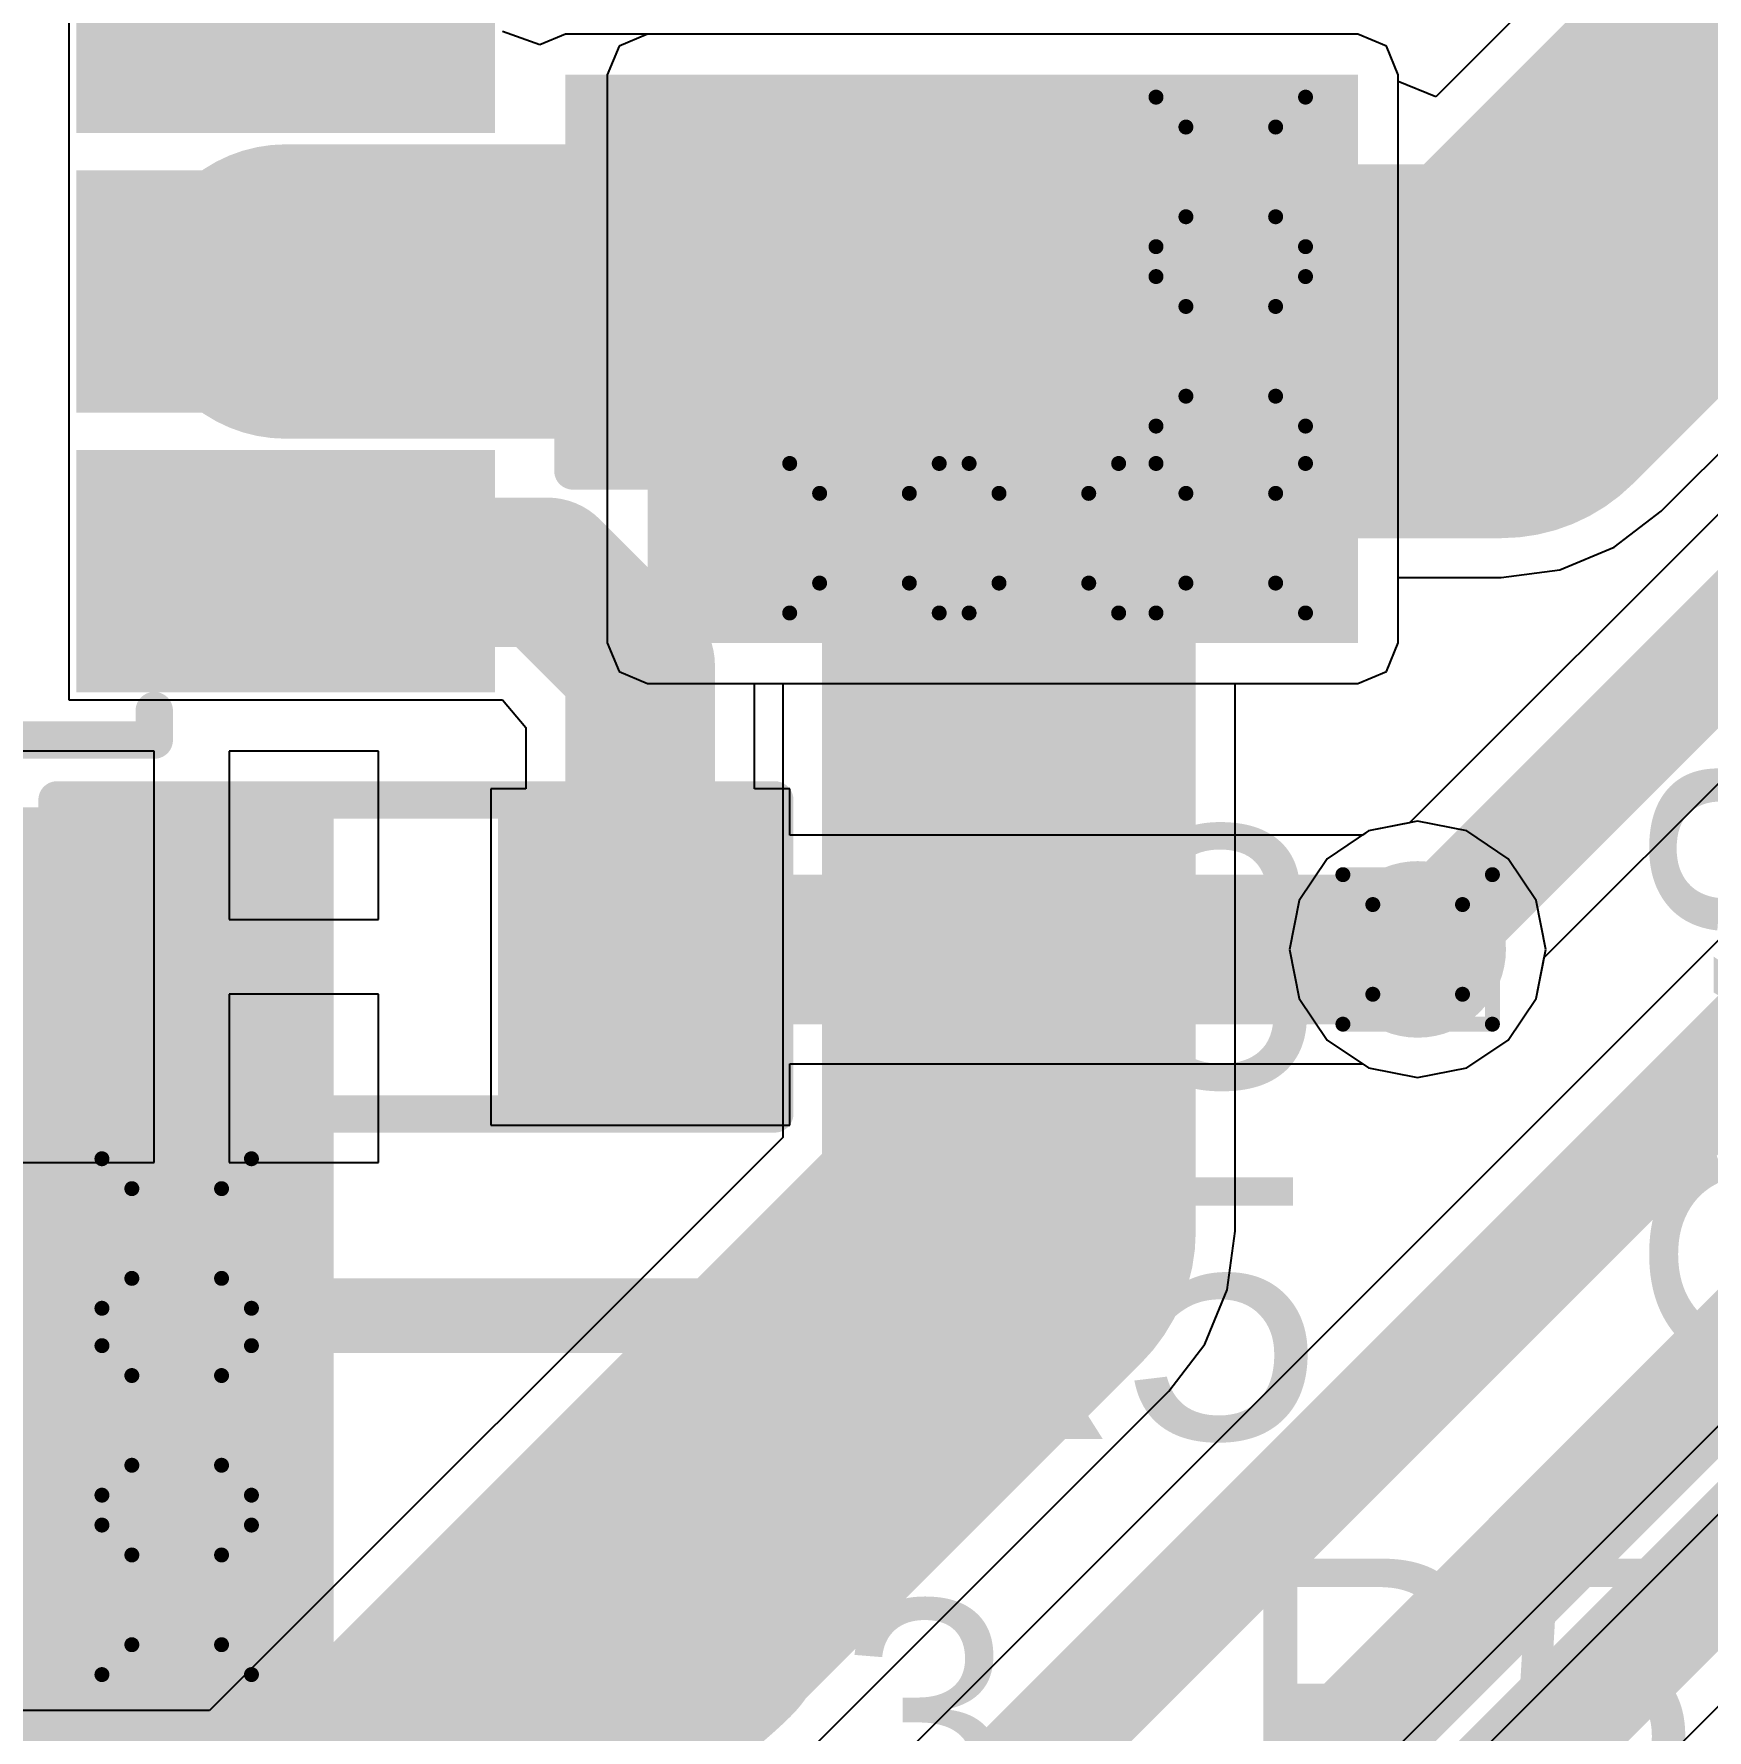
# Model space of a CAD drawing. Header units: inches. Extents: x -0.3 to 9.9, y -0.4 to 5.
# Drawn here: x 1.0019 to 1.2257, y 0.4056 to 0.6325 of the extents above; entities that cross this region are included whole.
import ezdxf

# ---------------------------------------------------------------- set-up
doc = ezdxf.new("R2010")
doc.units = ezdxf.units.IN
doc.header["$MEASUREMENT"] = 0
for name, color, linetype in [('Bottom Layer', 5, 'Continuous'), ('Bottom Solder', 6, 'Continuous'), ('Drill Drawing', 1, 'Continuous'), ('Top Layer', 1, 'Continuous'), ('Top Overlay', 2, 'Continuous'), ('Top Paste', 8, 'Continuous'), ('Top Solder', 216, 'Continuous'), ('Via Holes', 16, 'Continuous')]:
    doc.layers.add(name, color=color, linetype=linetype)
doc.styles.add('Arial', font='', dxfattribs={"height": 0.2})
doc.styles.get('Arial').set_extended_font_data('Arial')

# ---------------------------------------------------------------- blocks, each defined once
blk = doc.blocks.new('C___0805_44')
at = {"layer": 'Top Layer'}
for points in [[(-0.06, 0.03), (-0.02, 0.03), (-0.02, -0.03), (-0.06, -0.03)], [(0.02, 0.03), (0.06, 0.03), (0.06, -0.03), (0.02, -0.03)]]:
    blk.add_hatch(color=1, dxfattribs=at).paths.add_polyline_path(points)
at = {"layer": 'Top Paste'}
for points in [[(-0.06, 0.03), (-0.02, 0.03), (-0.02, -0.03), (-0.06, -0.03)], [(0.02, 0.03), (0.06, 0.03), (0.06, -0.03), (0.02, -0.03)]]:
    blk.add_hatch(color=8, dxfattribs=at).paths.add_polyline_path(points)
at = {"layer": 'Top Solder'}
for points in [[(-0.06276, 0.03276), (-0.01724, 0.03276), (-0.01724, -0.03276), (-0.06276, -0.03276)], [(0.01724, 0.03276), (0.06276, 0.03276), (0.06276, -0.03276), (0.01724, -0.03276)]]:
    blk.add_hatch(color=216, dxfattribs=at).paths.add_polyline_path(points)
at = {"layer": 'Top Overlay'}
for points in [[(-0.064, -0.034, 0.005, 0.005, 0), (-0.064, 0.034, 0.005, 0.005, 0)], [(-0.024, 0.034, 0.005, 0.005, 0), (-0.064, 0.034, 0.005, 0.005, 0)], [(0.064, 0.034, 0.005, 0.005, 0), (0.024, 0.034, 0.005, 0.005, 0)], [(0.064, -0.034, 0.005, 0.005, 0), (0.064, 0.034, 0.005, 0.005, 0)], [(-0.024, -0.034, 0.005, 0.005, 0), (-0.064, -0.034, 0.005, 0.005, 0)], [(0.064, -0.034, 0.005, 0.005, 0), (0.024, -0.034, 0.005, 0.005, 0)]]:
    blk.add_lwpolyline(points, format="xyseb", dxfattribs=at)
for points in [[(-0.06525, 0.034, 0.0025, 0.0025, 1), (-0.06275, 0.034, 0.0025, 0.0025, 1)], [(-0.06525, 0.034, 0.0025, 0.0025, 1), (-0.06275, 0.034, 0.0025, 0.0025, 1)], [(-0.02525, 0.034, 0.0025, 0.0025, 1), (-0.02275, 0.034, 0.0025, 0.0025, 1)], [(0.02275, 0.034, 0.0025, 0.0025, 1), (0.02525, 0.034, 0.0025, 0.0025, 1)], [(0.06275, 0.034, 0.0025, 0.0025, 1), (0.06525, 0.034, 0.0025, 0.0025, 1)], [(0.06275, 0.034, 0.0025, 0.0025, 1), (0.06525, 0.034, 0.0025, 0.0025, 1)], [(-0.06525, -0.034, 0.0025, 0.0025, 1), (-0.06275, -0.034, 0.0025, 0.0025, 1)], [(-0.06525, -0.034, 0.0025, 0.0025, 1), (-0.06275, -0.034, 0.0025, 0.0025, 1)], [(-0.02525, -0.034, 0.0025, 0.0025, 1), (-0.02275, -0.034, 0.0025, 0.0025, 1)], [(0.02275, -0.034, 0.0025, 0.0025, 1), (0.02525, -0.034, 0.0025, 0.0025, 1)], [(0.06275, -0.034, 0.0025, 0.0025, 1), (0.06525, -0.034, 0.0025, 0.0025, 1)], [(0.06275, -0.034, 0.0025, 0.0025, 1), (0.06525, -0.034, 0.0025, 0.0025, 1)]]:
    blk.add_lwpolyline(points, format="xyseb", close=True, dxfattribs=at)
blk = doc.blocks.new('SOT_23_6_57')
at = {"layer": 'Top Layer'}
for points in [[(-0.07559, 0.04961), (-0.02756, 0.04961), (-0.02756, 0.0252), (-0.07559, 0.0252)], [(0.02756, 0.04961), (0.07559, 0.04961), (0.07559, 0.0252), (0.02756, 0.0252)], [(-0.07559, 0.0122), (-0.02756, 0.0122), (-0.02756, -0.0122), (-0.07559, -0.0122)], [(0.02756, 0.0122), (0.07559, 0.0122), (0.07559, -0.0122), (0.02756, -0.0122)], [(-0.07559, -0.0252), (-0.02756, -0.0252), (-0.02756, -0.04961), (-0.07559, -0.04961)], [(0.02756, -0.0252), (0.07559, -0.0252), (0.07559, -0.04961), (0.02756, -0.04961)]]:
    blk.add_hatch(color=1, dxfattribs=at).paths.add_polyline_path(points)
at = {"layer": 'Top Paste'}
for points in [[(-0.07559, 0.04961), (-0.02756, 0.04961), (-0.02756, 0.0252), (-0.07559, 0.0252)], [(0.02756, 0.04961), (0.07559, 0.04961), (0.07559, 0.0252), (0.02756, 0.0252)], [(-0.07559, 0.0122), (-0.02756, 0.0122), (-0.02756, -0.0122), (-0.07559, -0.0122)], [(0.02756, 0.0122), (0.07559, 0.0122), (0.07559, -0.0122), (0.02756, -0.0122)], [(-0.07559, -0.0252), (-0.02756, -0.0252), (-0.02756, -0.04961), (-0.07559, -0.04961)], [(0.02756, -0.0252), (0.07559, -0.0252), (0.07559, -0.04961), (0.02756, -0.04961)]]:
    blk.add_hatch(color=8, dxfattribs=at).paths.add_polyline_path(points)
at = {"layer": 'Top Solder'}
for points in [[(-0.07959, 0.05361), (-0.02356, 0.05361), (-0.02356, 0.0212), (-0.07959, 0.0212)], [(0.02356, 0.05361), (0.07959, 0.05361), (0.07959, 0.0212), (0.02356, 0.0212)], [(-0.07959, 0.0162), (-0.02356, 0.0162), (-0.02356, -0.0162), (-0.07959, -0.0162)], [(0.02356, 0.0162), (0.07959, 0.0162), (0.07959, -0.0162), (0.02356, -0.0162)], [(-0.07959, -0.0212), (-0.02356, -0.0212), (-0.02356, -0.05361), (-0.07959, -0.05361)], [(0.02356, -0.0212), (0.07959, -0.0212), (0.07959, -0.05361), (0.02356, -0.05361)]]:
    blk.add_hatch(color=216, dxfattribs=at).paths.add_polyline_path(points)
at = {"layer": 'Top Overlay'}
for points in [[(-0.035, 0.06, 0.005, 0.005, 0), (0.034, 0.06, 0.005, 0.005, 0)], [(-0.035, 0.05606, 0.005, 0.005, 0), (-0.035, 0.06, 0.005, 0.005, 0)], [(0.034, 0.05606, 0.005, 0.005, 0), (0.034, 0.06, 0.005, 0.005, 0)], [(-0.086, 0.043, 0.005, 0.005, 0), (-0.081, 0.038, 0.005, 0.005, 0)], [(-0.086, 0.033, 0.005, 0.005, 0), (-0.086, 0.043, 0.005, 0.005, 0)], [(-0.086, 0.033, 0.005, 0.005, 0), (-0.081, 0.038, 0.005, 0.005, 0)], [(-0.035, -0.06, 0.005, 0.005, 0), (-0.035, -0.05606, 0.005, 0.005, 0)], [(0.034, -0.06, 0.005, 0.005, 0), (0.034, -0.05606, 0.005, 0.005, 0)], [(-0.035, -0.06, 0.005, 0.005, 0), (0.034, -0.06, 0.005, 0.005, 0)]]:
    blk.add_lwpolyline(points, format="xyseb", dxfattribs=at)
for points in [[(-0.03625, 0.06, 0.0025, 0.0025, 1), (-0.03375, 0.06, 0.0025, 0.0025, 1)], [(-0.03625, 0.06, 0.0025, 0.0025, 1), (-0.03375, 0.06, 0.0025, 0.0025, 1)], [(0.03275, 0.06, 0.0025, 0.0025, 1), (0.03525, 0.06, 0.0025, 0.0025, 1)], [(0.03275, 0.06, 0.0025, 0.0025, 1), (0.03525, 0.06, 0.0025, 0.0025, 1)], [(-0.03625, 0.05606, 0.0025, 0.0025, 1), (-0.03375, 0.05606, 0.0025, 0.0025, 1)], [(0.03275, 0.05606, 0.0025, 0.0025, 1), (0.03525, 0.05606, 0.0025, 0.0025, 1)], [(-0.08725, 0.043, 0.0025, 0.0025, 1), (-0.08475, 0.043, 0.0025, 0.0025, 1)], [(-0.08725, 0.043, 0.0025, 0.0025, 1), (-0.08475, 0.043, 0.0025, 0.0025, 1)], [(-0.08225, 0.038, 0.0025, 0.0025, 1), (-0.07975, 0.038, 0.0025, 0.0025, 1)], [(-0.08225, 0.038, 0.0025, 0.0025, 1), (-0.07975, 0.038, 0.0025, 0.0025, 1)], [(-0.08725, 0.033, 0.0025, 0.0025, 1), (-0.08475, 0.033, 0.0025, 0.0025, 1)], [(-0.08725, 0.033, 0.0025, 0.0025, 1), (-0.08475, 0.033, 0.0025, 0.0025, 1)], [(-0.03625, -0.05606, 0.0025, 0.0025, 1), (-0.03375, -0.05606, 0.0025, 0.0025, 1)], [(0.03275, -0.05606, 0.0025, 0.0025, 1), (0.03525, -0.05606, 0.0025, 0.0025, 1)], [(-0.03625, -0.06, 0.0025, 0.0025, 1), (-0.03375, -0.06, 0.0025, 0.0025, 1)], [(-0.03625, -0.06, 0.0025, 0.0025, 1), (-0.03375, -0.06, 0.0025, 0.0025, 1)], [(0.03275, -0.06, 0.0025, 0.0025, 1), (0.03525, -0.06, 0.0025, 0.0025, 1)], [(0.03275, -0.06, 0.0025, 0.0025, 1), (0.03525, -0.06, 0.0025, 0.0025, 1)]]:
    blk.add_lwpolyline(points, format="xyseb", close=True, dxfattribs=at)
blk = doc.blocks.new('R___0603_101')
at = {"layer": 'Top Layer'}
for points in [[(-0.015, 0.0175), (-0.015, -0.0175), (-0.045, -0.0175), (-0.045, 0.0175)], [(0.045, 0.0175), (0.045, -0.0175), (0.015, -0.0175), (0.015, 0.0175)]]:
    blk.add_hatch(color=1, dxfattribs=at).paths.add_polyline_path(points)
at = {"layer": 'Top Paste'}
for points in [[(-0.015, 0.0175), (-0.015, -0.0175), (-0.045, -0.0175), (-0.045, 0.0175)], [(0.045, 0.0175), (0.045, -0.0175), (0.015, -0.0175), (0.015, 0.0175)]]:
    blk.add_hatch(color=8, dxfattribs=at).paths.add_polyline_path(points)
at = {"layer": 'Top Solder'}
for points in [[(-0.011, 0.0215), (-0.011, -0.0215), (-0.049, -0.0215), (-0.049, 0.0215)], [(0.049, 0.0215), (0.049, -0.0215), (0.011, -0.0215), (0.011, 0.0215)]]:
    blk.add_hatch(color=216, dxfattribs=at).paths.add_polyline_path(points)
at = {"layer": 'Top Overlay'}
for points in [[(-0.048, 0.021, 0.005, 0.005, 0), (0.048, 0.021, 0.005, 0.005, 0)], [(-0.048, -0.021, 0.005, 0.005, 0), (-0.048, 0.021, 0.005, 0.005, 0)], [(0.048, -0.021, 0.005, 0.005, 0), (0.048, 0.021, 0.005, 0.005, 0)], [(-0.048, -0.021, 0.005, 0.005, 0), (0.048, -0.021, 0.005, 0.005, 0)]]:
    blk.add_lwpolyline(points, format="xyseb", dxfattribs=at)
for points in [[(-0.04925, 0.021, 0.0025, 0.0025, 1), (-0.04675, 0.021, 0.0025, 0.0025, 1)], [(-0.04925, 0.021, 0.0025, 0.0025, 1), (-0.04675, 0.021, 0.0025, 0.0025, 1)], [(0.04675, 0.021, 0.0025, 0.0025, 1), (0.04925, 0.021, 0.0025, 0.0025, 1)], [(0.04675, 0.021, 0.0025, 0.0025, 1), (0.04925, 0.021, 0.0025, 0.0025, 1)], [(-0.04925, -0.021, 0.0025, 0.0025, 1), (-0.04675, -0.021, 0.0025, 0.0025, 1)], [(-0.04925, -0.021, 0.0025, 0.0025, 1), (-0.04675, -0.021, 0.0025, 0.0025, 1)], [(0.04675, -0.021, 0.0025, 0.0025, 1), (0.04925, -0.021, 0.0025, 0.0025, 1)], [(0.04675, -0.021, 0.0025, 0.0025, 1), (0.04925, -0.021, 0.0025, 0.0025, 1)]]:
    blk.add_lwpolyline(points, format="xyseb", close=True, dxfattribs=at)

msp = doc.modelspace()

# ---------------------------------------------------------------- hatches: boundary and pattern name
at = {"layer": 'Bottom Layer'}
msp.add_hatch(color=5, dxfattribs=at).paths.add_polyline_path([(1.084, 0.551), (1.179, 0.551), (1.179, 0.627), (1.084, 0.627)])
h = msp.add_hatch(color=5, dxfattribs=at)
edge = h.paths.add_edge_path()
edge.add_arc((1.162, 0.614), 0.01181, 0, 360)
h = msp.add_hatch(color=5, dxfattribs=at)
edge = h.paths.add_edge_path()
edge.add_arc((1.162, 0.59), 0.01181, 0, 360)
h = msp.add_hatch(color=5, dxfattribs=at)
edge = h.paths.add_edge_path()
edge.add_arc((1.113, 0.565), 0.01181, 0, 360)
h = msp.add_hatch(color=5, dxfattribs=at)
edge = h.paths.add_edge_path()
edge.add_arc((1.137, 0.565), 0.01181, 0, 360)
h = msp.add_hatch(color=5, dxfattribs=at)
edge = h.paths.add_edge_path()
edge.add_arc((1.162, 0.565), 0.01181, 0, 360)
h = msp.add_hatch(color=5, dxfattribs=at)
edge = h.paths.add_edge_path()
edge.add_arc((1.187, 0.51), 0.01181, 0, 360)
h = msp.add_hatch(color=5, dxfattribs=at)
edge = h.paths.add_edge_path()
edge.add_arc((1.021, 0.472), 0.01181, 0, 360)
h = msp.add_hatch(color=5, dxfattribs=at)
edge = h.paths.add_edge_path()
edge.add_arc((1.021, 0.447), 0.01181, 0, 360)
h = msp.add_hatch(color=5, dxfattribs=at)
edge = h.paths.add_edge_path()
edge.add_arc((1.021, 0.423), 0.01181, 0, 360)
at = {"layer": 'Bottom Solder'}
h = msp.add_hatch(color=6, dxfattribs=at)
edge = h.paths.add_edge_path()
edge.add_arc((1.162, 0.614), 0.00591, 0, 360)
h = msp.add_hatch(color=6, dxfattribs=at)
edge = h.paths.add_edge_path()
edge.add_arc((1.162, 0.59), 0.00591, 0, 360)
h = msp.add_hatch(color=6, dxfattribs=at)
edge = h.paths.add_edge_path()
edge.add_arc((1.113, 0.565), 0.00591, 0, 360)
h = msp.add_hatch(color=6, dxfattribs=at)
edge = h.paths.add_edge_path()
edge.add_arc((1.137, 0.565), 0.00591, 0, 360)
h = msp.add_hatch(color=6, dxfattribs=at)
edge = h.paths.add_edge_path()
edge.add_arc((1.162, 0.565), 0.00591, 0, 360)
h = msp.add_hatch(color=6, dxfattribs=at)
edge = h.paths.add_edge_path()
edge.add_arc((1.187, 0.51), 0.00591, 0, 360)
h = msp.add_hatch(color=6, dxfattribs=at)
edge = h.paths.add_edge_path()
edge.add_arc((1.021, 0.472), 0.00591, 0, 360)
h = msp.add_hatch(color=6, dxfattribs=at)
edge = h.paths.add_edge_path()
edge.add_arc((1.021, 0.447), 0.00591, 0, 360)
h = msp.add_hatch(color=6, dxfattribs=at)
edge = h.paths.add_edge_path()
edge.add_arc((1.021, 0.423), 0.00591, 0, 360)
at = {"layer": 'Top Layer'}
for points in [[(1.179, 0.627), (1.073, 0.627), (1.073, 0.577), (1.179, 0.577)], [(1.098, 0.551), (1.179, 0.551), (1.179, 0.586), (1.098, 0.586)], [(0.951, 0.409), (1.042, 0.409), (1.042, 0.529), (0.951, 0.529)], [(0.929, 0.479), (0.929, 0.332), (1.04195, 0.332), (1.04195, 0.479)]]:
    msp.add_hatch(color=1, dxfattribs=at).paths.add_polyline_path(points)
h = msp.add_hatch(color=1, dxfattribs=at)
edge = h.paths.add_edge_path()
edge.add_arc((1.162, 0.614), 0.01181, 0, 360)
h = msp.add_hatch(color=1, dxfattribs=at)
edge = h.paths.add_edge_path()
edge.add_arc((1.162, 0.59), 0.01181, 0, 360)
h = msp.add_hatch(color=1, dxfattribs=at)
edge = h.paths.add_edge_path()
edge.add_arc((1.113, 0.565), 0.01181, 0, 360)
h = msp.add_hatch(color=1, dxfattribs=at)
edge = h.paths.add_edge_path()
edge.add_arc((1.137, 0.565), 0.01181, 0, 360)
h = msp.add_hatch(color=1, dxfattribs=at)
edge = h.paths.add_edge_path()
edge.add_arc((1.162, 0.565), 0.01181, 0, 360)
h = msp.add_hatch(color=1, dxfattribs=at)
edge = h.paths.add_edge_path()
edge.add_arc((1.187, 0.51), 0.01181, 0, 360)
h = msp.add_hatch(color=1, dxfattribs=at)
edge = h.paths.add_edge_path()
edge.add_arc((1.021, 0.472), 0.01181, 0, 360)
h = msp.add_hatch(color=1, dxfattribs=at)
edge = h.paths.add_edge_path()
edge.add_arc((1.021, 0.447), 0.01181, 0, 360)
h = msp.add_hatch(color=1, dxfattribs=at)
edge = h.paths.add_edge_path()
edge.add_arc((1.021, 0.423), 0.01181, 0, 360)
at = {"layer": 'Top Solder'}
h = msp.add_hatch(color=216, dxfattribs=at)
edge = h.paths.add_edge_path()
edge.add_arc((1.162, 0.614), 0.00591, 0, 360)
h = msp.add_hatch(color=216, dxfattribs=at)
edge = h.paths.add_edge_path()
edge.add_arc((1.162, 0.59), 0.00591, 0, 360)
h = msp.add_hatch(color=216, dxfattribs=at)
edge = h.paths.add_edge_path()
edge.add_arc((1.113, 0.565), 0.00591, 0, 360)
h = msp.add_hatch(color=216, dxfattribs=at)
edge = h.paths.add_edge_path()
edge.add_arc((1.137, 0.565), 0.00591, 0, 360)
h = msp.add_hatch(color=216, dxfattribs=at)
edge = h.paths.add_edge_path()
edge.add_arc((1.162, 0.565), 0.00591, 0, 360)
h = msp.add_hatch(color=216, dxfattribs=at)
edge = h.paths.add_edge_path()
edge.add_arc((1.187, 0.51), 0.00591, 0, 360)
h = msp.add_hatch(color=216, dxfattribs=at)
edge = h.paths.add_edge_path()
edge.add_arc((1.021, 0.472), 0.00591, 0, 360)
h = msp.add_hatch(color=216, dxfattribs=at)
edge = h.paths.add_edge_path()
edge.add_arc((1.021, 0.447), 0.00591, 0, 360)
h = msp.add_hatch(color=216, dxfattribs=at)
edge = h.paths.add_edge_path()
edge.add_arc((1.021, 0.423), 0.00591, 0, 360)
at = {"layer": 'Via Holes'}
h = msp.add_hatch(color=7, dxfattribs=at)
edge = h.paths.add_edge_path()
edge.add_arc((1.162, 0.614), 0.00591, 0, 360)
h = msp.add_hatch(color=7, dxfattribs=at)
edge = h.paths.add_edge_path()
edge.add_arc((1.162, 0.59), 0.00591, 0, 360)
h = msp.add_hatch(color=7, dxfattribs=at)
edge = h.paths.add_edge_path()
edge.add_arc((1.113, 0.565), 0.00591, 0, 360)
h = msp.add_hatch(color=7, dxfattribs=at)
edge = h.paths.add_edge_path()
edge.add_arc((1.137, 0.565), 0.00591, 0, 360)
h = msp.add_hatch(color=7, dxfattribs=at)
edge = h.paths.add_edge_path()
edge.add_arc((1.162, 0.565), 0.00591, 0, 360)
h = msp.add_hatch(color=7, dxfattribs=at)
edge = h.paths.add_edge_path()
edge.add_arc((1.187, 0.51), 0.00591, 0, 360)
h = msp.add_hatch(color=7, dxfattribs=at)
edge = h.paths.add_edge_path()
edge.add_arc((1.021, 0.472), 0.00591, 0, 360)
h = msp.add_hatch(color=7, dxfattribs=at)
edge = h.paths.add_edge_path()
edge.add_arc((1.021, 0.447), 0.00591, 0, 360)
h = msp.add_hatch(color=7, dxfattribs=at)
edge = h.paths.add_edge_path()
edge.add_arc((1.021, 0.423), 0.00591, 0, 360)

# ---------------------------------------------------------------- linework, layer by layer
at = {"layer": 'Bottom Layer'}
for p, q in [((1.25774, 0.69236), (1.18941, 0.62403)), ((1.32626, 0.66728), (1.1859, 0.52692)), ((1.21957, 0.5686), (1.3094, 0.65843)), ((1.20392, 0.5089), (1.34801, 0.65299)), ((1.08017, 0.63083), (1.07859, 0.627)), ((1.084, 0.63241), (1.08017, 0.63083)), ((1.179, 0.63241), (1.084, 0.63241)), ((1.18283, 0.63083), (1.179, 0.63241)), ((1.18441, 0.627), (1.18283, 0.63083)), ((1.07859, 0.627), (1.07859, 0.551)), ((1.18441, 0.6261), (1.18441, 0.627)), ((1.18941, 0.62403), (1.18441, 0.6261)), ((1.2133, 0.5638), (1.21957, 0.5686)), ((1.28199, 0.56601), (1.09499, 0.37901)), ((1.20601, 0.56077), (1.2133, 0.5638)), ((1.19817, 0.55974), (1.20601, 0.56077)), ((1.18441, 0.551), (1.18441, 0.55974)), ((1.18441, 0.55974), (1.19817, 0.55974)), ((1.07859, 0.551), (1.08017, 0.54717)), ((1.18283, 0.54717), (1.18441, 0.551)), ((1.08017, 0.54717), (1.084, 0.54559)), ((1.179, 0.54559), (1.18283, 0.54717)), ((1.084, 0.54559), (1.10206, 0.54559)), ((1.10206, 0.54559), (1.10206, 0.48485)), ((1.16257, 0.47232), (1.16257, 0.54559)), ((1.16257, 0.54559), (1.179, 0.54559)), ((1.1859, 0.52692), (1.18044, 0.52584)), ((1.18044, 0.52584), (1.17488, 0.52212)), ((1.17488, 0.52212), (1.17116, 0.51656)), ((1.17116, 0.51656), (1.16986, 0.51)), ((1.16986, 0.51), (1.17116, 0.50344)), ((1.20284, 0.50344), (1.20392, 0.5089)), ((1.17116, 0.50344), (1.17488, 0.49788)), ((1.19912, 0.49788), (1.20284, 0.50344)), ((1.17488, 0.49788), (1.18044, 0.49416)), ((1.19356, 0.49416), (1.19912, 0.49788)), ((1.18044, 0.49416), (1.187, 0.49286)), ((1.187, 0.49286), (1.19356, 0.49416)), ((1.10206, 0.48485), (1.02541, 0.40821)), ((1.16625, 0.37351), (1.26949, 0.47675)), ((1.16154, 0.46448), (1.16257, 0.47232)), ((1.15852, 0.45719), (1.16154, 0.46448)), ((1.15371, 0.45092), (1.15852, 0.45719)), ((1.05934, 0.35655), (1.15371, 0.45092)), ((1.02541, 0.40821), (0.88661, 0.40821))]:
    msp.add_line(p, q, dxfattribs=at)
for points in [[(1.19817, 0.59, 0.05, 0.05, 0), (1.288, 0.67983, 0.05, 0.05, 0)], [(1.187, 0.51, 0.015, 0.015, 0), (1.339, 0.662, 0.015, 0.015, 0)], [(1.162, 0.59, 0.05, 0.05, 0), (1.19817, 0.59, 0.05, 0.05, 0)], [(1.13232, 0.47232, 0.05, 0.05, 0), (1.13232, 0.583, 0.05, 0.05, 0)], [(1.104, 0.37, 0.015, 0.015, 0), (1.291, 0.557, 0.015, 0.015, 0)], [(1.03795, 0.37795, 0.05, 0.05, 0), (1.13232, 0.47232, 0.05, 0.05, 0)], [(1.153, 0.379, 0.016, 0.016, 0), (1.264, 0.49, 0.016, 0.016, 0)]]:
    msp.add_lwpolyline(points, format="xyseb", dxfattribs=at)
for points in [[(1.1495, 0.59, 0.025, 0.025, 1), (1.1745, 0.59, 0.025, 0.025, 1)], [(1.18568, 0.59, 0.025, 0.025, 1), (1.21067, 0.59, 0.025, 0.025, 1)], [(1.18568, 0.59, 0.025, 0.025, 1), (1.21067, 0.59, 0.025, 0.025, 1)], [(1.11982, 0.583, 0.025, 0.025, 1), (1.14482, 0.583, 0.025, 0.025, 1)], [(1.18325, 0.51, 0.0075, 0.0075, 1), (1.19075, 0.51, 0.0075, 0.0075, 1)], [(1.11982, 0.47232, 0.025, 0.025, 1), (1.14482, 0.47232, 0.025, 0.025, 1)], [(1.11982, 0.47232, 0.025, 0.025, 1), (1.14482, 0.47232, 0.025, 0.025, 1)]]:
    msp.add_lwpolyline(points, format="xyseb", close=True, dxfattribs=at)
at = {"layer": 'Drill Drawing'}
for points in [[(1.152, 0.624, 0.002, 0.002, 0), (1.172, 0.624, 0.002, 0.002, 0)], [(1.152, 0.604, 0.002, 0.002, 0), (1.152, 0.624, 0.002, 0.002, 0)], [(1.172, 0.604, 0.002, 0.002, 0), (1.172, 0.624, 0.002, 0.002, 0)], [(1.156, 0.62, 0.002, 0.002, 0), (1.168, 0.62, 0.002, 0.002, 0)], [(1.156, 0.608, 0.002, 0.002, 0), (1.156, 0.62, 0.002, 0.002, 0)], [(1.168, 0.608, 0.002, 0.002, 0), (1.168, 0.62, 0.002, 0.002, 0)], [(1.156, 0.608, 0.002, 0.002, 0), (1.168, 0.608, 0.002, 0.002, 0)], [(1.152, 0.604, 0.002, 0.002, 0), (1.172, 0.604, 0.002, 0.002, 0)], [(1.152, 0.6, 0.002, 0.002, 0), (1.172, 0.6, 0.002, 0.002, 0)], [(1.152, 0.58, 0.002, 0.002, 0), (1.152, 0.6, 0.002, 0.002, 0)], [(1.172, 0.58, 0.002, 0.002, 0), (1.172, 0.6, 0.002, 0.002, 0)], [(1.156, 0.596, 0.002, 0.002, 0), (1.168, 0.596, 0.002, 0.002, 0)], [(1.156, 0.584, 0.002, 0.002, 0), (1.156, 0.596, 0.002, 0.002, 0)], [(1.168, 0.584, 0.002, 0.002, 0), (1.168, 0.596, 0.002, 0.002, 0)], [(1.156, 0.584, 0.002, 0.002, 0), (1.168, 0.584, 0.002, 0.002, 0)], [(1.152, 0.58, 0.002, 0.002, 0), (1.172, 0.58, 0.002, 0.002, 0)], [(1.103, 0.575, 0.002, 0.002, 0), (1.123, 0.575, 0.002, 0.002, 0)], [(1.103, 0.555, 0.002, 0.002, 0), (1.103, 0.575, 0.002, 0.002, 0)], [(1.123, 0.555, 0.002, 0.002, 0), (1.123, 0.575, 0.002, 0.002, 0)], [(1.127, 0.575, 0.002, 0.002, 0), (1.147, 0.575, 0.002, 0.002, 0)], [(1.127, 0.555, 0.002, 0.002, 0), (1.127, 0.575, 0.002, 0.002, 0)], [(1.147, 0.555, 0.002, 0.002, 0), (1.147, 0.575, 0.002, 0.002, 0)], [(1.152, 0.575, 0.002, 0.002, 0), (1.172, 0.575, 0.002, 0.002, 0)], [(1.152, 0.555, 0.002, 0.002, 0), (1.152, 0.575, 0.002, 0.002, 0)], [(1.172, 0.555, 0.002, 0.002, 0), (1.172, 0.575, 0.002, 0.002, 0)], [(1.107, 0.571, 0.002, 0.002, 0), (1.119, 0.571, 0.002, 0.002, 0)], [(1.107, 0.559, 0.002, 0.002, 0), (1.107, 0.571, 0.002, 0.002, 0)], [(1.119, 0.559, 0.002, 0.002, 0), (1.119, 0.571, 0.002, 0.002, 0)], [(1.131, 0.571, 0.002, 0.002, 0), (1.143, 0.571, 0.002, 0.002, 0)], [(1.131, 0.559, 0.002, 0.002, 0), (1.131, 0.571, 0.002, 0.002, 0)], [(1.143, 0.559, 0.002, 0.002, 0), (1.143, 0.571, 0.002, 0.002, 0)], [(1.156, 0.571, 0.002, 0.002, 0), (1.168, 0.571, 0.002, 0.002, 0)], [(1.156, 0.559, 0.002, 0.002, 0), (1.156, 0.571, 0.002, 0.002, 0)], [(1.168, 0.559, 0.002, 0.002, 0), (1.168, 0.571, 0.002, 0.002, 0)], [(1.107, 0.559, 0.002, 0.002, 0), (1.119, 0.559, 0.002, 0.002, 0)], [(1.131, 0.559, 0.002, 0.002, 0), (1.143, 0.559, 0.002, 0.002, 0)], [(1.156, 0.559, 0.002, 0.002, 0), (1.168, 0.559, 0.002, 0.002, 0)], [(1.103, 0.555, 0.002, 0.002, 0), (1.123, 0.555, 0.002, 0.002, 0)], [(1.127, 0.555, 0.002, 0.002, 0), (1.147, 0.555, 0.002, 0.002, 0)], [(1.152, 0.555, 0.002, 0.002, 0), (1.172, 0.555, 0.002, 0.002, 0)], [(1.177, 0.52, 0.002, 0.002, 0), (1.197, 0.52, 0.002, 0.002, 0)], [(1.177, 0.5, 0.002, 0.002, 0), (1.177, 0.52, 0.002, 0.002, 0)], [(1.197, 0.5, 0.002, 0.002, 0), (1.197, 0.52, 0.002, 0.002, 0)], [(1.181, 0.516, 0.002, 0.002, 0), (1.193, 0.516, 0.002, 0.002, 0)], [(1.181, 0.504, 0.002, 0.002, 0), (1.181, 0.516, 0.002, 0.002, 0)], [(1.193, 0.504, 0.002, 0.002, 0), (1.193, 0.516, 0.002, 0.002, 0)], [(1.181, 0.504, 0.002, 0.002, 0), (1.193, 0.504, 0.002, 0.002, 0)], [(1.177, 0.5, 0.002, 0.002, 0), (1.197, 0.5, 0.002, 0.002, 0)], [(1.011, 0.482, 0.002, 0.002, 0), (1.031, 0.482, 0.002, 0.002, 0)], [(1.011, 0.462, 0.002, 0.002, 0), (1.011, 0.482, 0.002, 0.002, 0)], [(1.031, 0.462, 0.002, 0.002, 0), (1.031, 0.482, 0.002, 0.002, 0)], [(1.015, 0.478, 0.002, 0.002, 0), (1.027, 0.478, 0.002, 0.002, 0)], [(1.015, 0.466, 0.002, 0.002, 0), (1.015, 0.478, 0.002, 0.002, 0)], [(1.027, 0.466, 0.002, 0.002, 0), (1.027, 0.478, 0.002, 0.002, 0)], [(1.015, 0.466, 0.002, 0.002, 0), (1.027, 0.466, 0.002, 0.002, 0)], [(1.011, 0.462, 0.002, 0.002, 0), (1.031, 0.462, 0.002, 0.002, 0)], [(1.011, 0.457, 0.002, 0.002, 0), (1.031, 0.457, 0.002, 0.002, 0)], [(1.011, 0.437, 0.002, 0.002, 0), (1.011, 0.457, 0.002, 0.002, 0)], [(1.031, 0.437, 0.002, 0.002, 0), (1.031, 0.457, 0.002, 0.002, 0)], [(1.015, 0.453, 0.002, 0.002, 0), (1.027, 0.453, 0.002, 0.002, 0)], [(1.015, 0.441, 0.002, 0.002, 0), (1.015, 0.453, 0.002, 0.002, 0)], [(1.027, 0.441, 0.002, 0.002, 0), (1.027, 0.453, 0.002, 0.002, 0)], [(1.015, 0.441, 0.002, 0.002, 0), (1.027, 0.441, 0.002, 0.002, 0)], [(1.011, 0.437, 0.002, 0.002, 0), (1.031, 0.437, 0.002, 0.002, 0)], [(1.011, 0.433, 0.002, 0.002, 0), (1.031, 0.433, 0.002, 0.002, 0)], [(1.011, 0.413, 0.002, 0.002, 0), (1.011, 0.433, 0.002, 0.002, 0)], [(1.031, 0.413, 0.002, 0.002, 0), (1.031, 0.433, 0.002, 0.002, 0)], [(1.015, 0.429, 0.002, 0.002, 0), (1.027, 0.429, 0.002, 0.002, 0)], [(1.015, 0.417, 0.002, 0.002, 0), (1.015, 0.429, 0.002, 0.002, 0)], [(1.027, 0.417, 0.002, 0.002, 0), (1.027, 0.429, 0.002, 0.002, 0)], [(1.015, 0.417, 0.002, 0.002, 0), (1.027, 0.417, 0.002, 0.002, 0)], [(1.011, 0.413, 0.002, 0.002, 0), (1.031, 0.413, 0.002, 0.002, 0)]]:
    msp.add_lwpolyline(points, format="xyseb", dxfattribs=at)
for points in [[(1.1515, 0.624, 0.001, 0.001, 1), (1.1525, 0.624, 0.001, 0.001, 1)], [(1.1515, 0.624, 0.001, 0.001, 1), (1.1525, 0.624, 0.001, 0.001, 1)], [(1.1715, 0.624, 0.001, 0.001, 1), (1.1725, 0.624, 0.001, 0.001, 1)], [(1.1715, 0.624, 0.001, 0.001, 1), (1.1725, 0.624, 0.001, 0.001, 1)], [(1.1555, 0.62, 0.001, 0.001, 1), (1.1565, 0.62, 0.001, 0.001, 1)], [(1.1555, 0.62, 0.001, 0.001, 1), (1.1565, 0.62, 0.001, 0.001, 1)], [(1.1675, 0.62, 0.001, 0.001, 1), (1.1685, 0.62, 0.001, 0.001, 1)], [(1.1675, 0.62, 0.001, 0.001, 1), (1.1685, 0.62, 0.001, 0.001, 1)], [(1.1555, 0.608, 0.001, 0.001, 1), (1.1565, 0.608, 0.001, 0.001, 1)], [(1.1555, 0.608, 0.001, 0.001, 1), (1.1565, 0.608, 0.001, 0.001, 1)], [(1.1675, 0.608, 0.001, 0.001, 1), (1.1685, 0.608, 0.001, 0.001, 1)], [(1.1675, 0.608, 0.001, 0.001, 1), (1.1685, 0.608, 0.001, 0.001, 1)], [(1.1515, 0.604, 0.001, 0.001, 1), (1.1525, 0.604, 0.001, 0.001, 1)], [(1.1515, 0.604, 0.001, 0.001, 1), (1.1525, 0.604, 0.001, 0.001, 1)], [(1.1715, 0.604, 0.001, 0.001, 1), (1.1725, 0.604, 0.001, 0.001, 1)], [(1.1715, 0.604, 0.001, 0.001, 1), (1.1725, 0.604, 0.001, 0.001, 1)], [(1.1515, 0.6, 0.001, 0.001, 1), (1.1525, 0.6, 0.001, 0.001, 1)], [(1.1515, 0.6, 0.001, 0.001, 1), (1.1525, 0.6, 0.001, 0.001, 1)], [(1.1715, 0.6, 0.001, 0.001, 1), (1.1725, 0.6, 0.001, 0.001, 1)], [(1.1715, 0.6, 0.001, 0.001, 1), (1.1725, 0.6, 0.001, 0.001, 1)], [(1.1555, 0.596, 0.001, 0.001, 1), (1.1565, 0.596, 0.001, 0.001, 1)], [(1.1555, 0.596, 0.001, 0.001, 1), (1.1565, 0.596, 0.001, 0.001, 1)], [(1.1675, 0.596, 0.001, 0.001, 1), (1.1685, 0.596, 0.001, 0.001, 1)], [(1.1675, 0.596, 0.001, 0.001, 1), (1.1685, 0.596, 0.001, 0.001, 1)], [(1.1555, 0.584, 0.001, 0.001, 1), (1.1565, 0.584, 0.001, 0.001, 1)], [(1.1555, 0.584, 0.001, 0.001, 1), (1.1565, 0.584, 0.001, 0.001, 1)], [(1.1675, 0.584, 0.001, 0.001, 1), (1.1685, 0.584, 0.001, 0.001, 1)], [(1.1675, 0.584, 0.001, 0.001, 1), (1.1685, 0.584, 0.001, 0.001, 1)], [(1.1515, 0.58, 0.001, 0.001, 1), (1.1525, 0.58, 0.001, 0.001, 1)], [(1.1515, 0.58, 0.001, 0.001, 1), (1.1525, 0.58, 0.001, 0.001, 1)], [(1.1715, 0.58, 0.001, 0.001, 1), (1.1725, 0.58, 0.001, 0.001, 1)], [(1.1715, 0.58, 0.001, 0.001, 1), (1.1725, 0.58, 0.001, 0.001, 1)], [(1.1025, 0.575, 0.001, 0.001, 1), (1.1035, 0.575, 0.001, 0.001, 1)], [(1.1025, 0.575, 0.001, 0.001, 1), (1.1035, 0.575, 0.001, 0.001, 1)], [(1.1225, 0.575, 0.001, 0.001, 1), (1.1235, 0.575, 0.001, 0.001, 1)], [(1.1225, 0.575, 0.001, 0.001, 1), (1.1235, 0.575, 0.001, 0.001, 1)], [(1.1265, 0.575, 0.001, 0.001, 1), (1.1275, 0.575, 0.001, 0.001, 1)], [(1.1265, 0.575, 0.001, 0.001, 1), (1.1275, 0.575, 0.001, 0.001, 1)], [(1.1465, 0.575, 0.001, 0.001, 1), (1.1475, 0.575, 0.001, 0.001, 1)], [(1.1465, 0.575, 0.001, 0.001, 1), (1.1475, 0.575, 0.001, 0.001, 1)], [(1.1515, 0.575, 0.001, 0.001, 1), (1.1525, 0.575, 0.001, 0.001, 1)], [(1.1515, 0.575, 0.001, 0.001, 1), (1.1525, 0.575, 0.001, 0.001, 1)], [(1.1715, 0.575, 0.001, 0.001, 1), (1.1725, 0.575, 0.001, 0.001, 1)], [(1.1715, 0.575, 0.001, 0.001, 1), (1.1725, 0.575, 0.001, 0.001, 1)], [(1.1065, 0.571, 0.001, 0.001, 1), (1.1075, 0.571, 0.001, 0.001, 1)], [(1.1065, 0.571, 0.001, 0.001, 1), (1.1075, 0.571, 0.001, 0.001, 1)], [(1.1185, 0.571, 0.001, 0.001, 1), (1.1195, 0.571, 0.001, 0.001, 1)], [(1.1185, 0.571, 0.001, 0.001, 1), (1.1195, 0.571, 0.001, 0.001, 1)], [(1.1305, 0.571, 0.001, 0.001, 1), (1.1315, 0.571, 0.001, 0.001, 1)], [(1.1305, 0.571, 0.001, 0.001, 1), (1.1315, 0.571, 0.001, 0.001, 1)], [(1.1425, 0.571, 0.001, 0.001, 1), (1.1435, 0.571, 0.001, 0.001, 1)], [(1.1425, 0.571, 0.001, 0.001, 1), (1.1435, 0.571, 0.001, 0.001, 1)], [(1.1555, 0.571, 0.001, 0.001, 1), (1.1565, 0.571, 0.001, 0.001, 1)], [(1.1555, 0.571, 0.001, 0.001, 1), (1.1565, 0.571, 0.001, 0.001, 1)], [(1.1675, 0.571, 0.001, 0.001, 1), (1.1685, 0.571, 0.001, 0.001, 1)], [(1.1675, 0.571, 0.001, 0.001, 1), (1.1685, 0.571, 0.001, 0.001, 1)], [(1.1065, 0.559, 0.001, 0.001, 1), (1.1075, 0.559, 0.001, 0.001, 1)], [(1.1065, 0.559, 0.001, 0.001, 1), (1.1075, 0.559, 0.001, 0.001, 1)], [(1.1185, 0.559, 0.001, 0.001, 1), (1.1195, 0.559, 0.001, 0.001, 1)], [(1.1185, 0.559, 0.001, 0.001, 1), (1.1195, 0.559, 0.001, 0.001, 1)], [(1.1305, 0.559, 0.001, 0.001, 1), (1.1315, 0.559, 0.001, 0.001, 1)], [(1.1305, 0.559, 0.001, 0.001, 1), (1.1315, 0.559, 0.001, 0.001, 1)], [(1.1425, 0.559, 0.001, 0.001, 1), (1.1435, 0.559, 0.001, 0.001, 1)], [(1.1425, 0.559, 0.001, 0.001, 1), (1.1435, 0.559, 0.001, 0.001, 1)], [(1.1555, 0.559, 0.001, 0.001, 1), (1.1565, 0.559, 0.001, 0.001, 1)], [(1.1555, 0.559, 0.001, 0.001, 1), (1.1565, 0.559, 0.001, 0.001, 1)], [(1.1675, 0.559, 0.001, 0.001, 1), (1.1685, 0.559, 0.001, 0.001, 1)], [(1.1675, 0.559, 0.001, 0.001, 1), (1.1685, 0.559, 0.001, 0.001, 1)], [(1.1025, 0.555, 0.001, 0.001, 1), (1.1035, 0.555, 0.001, 0.001, 1)], [(1.1025, 0.555, 0.001, 0.001, 1), (1.1035, 0.555, 0.001, 0.001, 1)], [(1.1225, 0.555, 0.001, 0.001, 1), (1.1235, 0.555, 0.001, 0.001, 1)], [(1.1225, 0.555, 0.001, 0.001, 1), (1.1235, 0.555, 0.001, 0.001, 1)], [(1.1265, 0.555, 0.001, 0.001, 1), (1.1275, 0.555, 0.001, 0.001, 1)], [(1.1265, 0.555, 0.001, 0.001, 1), (1.1275, 0.555, 0.001, 0.001, 1)], [(1.1465, 0.555, 0.001, 0.001, 1), (1.1475, 0.555, 0.001, 0.001, 1)], [(1.1465, 0.555, 0.001, 0.001, 1), (1.1475, 0.555, 0.001, 0.001, 1)], [(1.1515, 0.555, 0.001, 0.001, 1), (1.1525, 0.555, 0.001, 0.001, 1)], [(1.1515, 0.555, 0.001, 0.001, 1), (1.1525, 0.555, 0.001, 0.001, 1)], [(1.1715, 0.555, 0.001, 0.001, 1), (1.1725, 0.555, 0.001, 0.001, 1)], [(1.1715, 0.555, 0.001, 0.001, 1), (1.1725, 0.555, 0.001, 0.001, 1)], [(1.1765, 0.52, 0.001, 0.001, 1), (1.1775, 0.52, 0.001, 0.001, 1)], [(1.1765, 0.52, 0.001, 0.001, 1), (1.1775, 0.52, 0.001, 0.001, 1)], [(1.1965, 0.52, 0.001, 0.001, 1), (1.1975, 0.52, 0.001, 0.001, 1)], [(1.1965, 0.52, 0.001, 0.001, 1), (1.1975, 0.52, 0.001, 0.001, 1)], [(1.1805, 0.516, 0.001, 0.001, 1), (1.1815, 0.516, 0.001, 0.001, 1)], [(1.1805, 0.516, 0.001, 0.001, 1), (1.1815, 0.516, 0.001, 0.001, 1)], [(1.1925, 0.516, 0.001, 0.001, 1), (1.1935, 0.516, 0.001, 0.001, 1)], [(1.1925, 0.516, 0.001, 0.001, 1), (1.1935, 0.516, 0.001, 0.001, 1)], [(1.1805, 0.504, 0.001, 0.001, 1), (1.1815, 0.504, 0.001, 0.001, 1)], [(1.1805, 0.504, 0.001, 0.001, 1), (1.1815, 0.504, 0.001, 0.001, 1)], [(1.1925, 0.504, 0.001, 0.001, 1), (1.1935, 0.504, 0.001, 0.001, 1)], [(1.1925, 0.504, 0.001, 0.001, 1), (1.1935, 0.504, 0.001, 0.001, 1)], [(1.1765, 0.5, 0.001, 0.001, 1), (1.1775, 0.5, 0.001, 0.001, 1)], [(1.1765, 0.5, 0.001, 0.001, 1), (1.1775, 0.5, 0.001, 0.001, 1)], [(1.1965, 0.5, 0.001, 0.001, 1), (1.1975, 0.5, 0.001, 0.001, 1)], [(1.1965, 0.5, 0.001, 0.001, 1), (1.1975, 0.5, 0.001, 0.001, 1)], [(1.0105, 0.482, 0.001, 0.001, 1), (1.0115, 0.482, 0.001, 0.001, 1)], [(1.0105, 0.482, 0.001, 0.001, 1), (1.0115, 0.482, 0.001, 0.001, 1)], [(1.0305, 0.482, 0.001, 0.001, 1), (1.0315, 0.482, 0.001, 0.001, 1)], [(1.0305, 0.482, 0.001, 0.001, 1), (1.0315, 0.482, 0.001, 0.001, 1)], [(1.0145, 0.478, 0.001, 0.001, 1), (1.0155, 0.478, 0.001, 0.001, 1)], [(1.0145, 0.478, 0.001, 0.001, 1), (1.0155, 0.478, 0.001, 0.001, 1)], [(1.0265, 0.478, 0.001, 0.001, 1), (1.0275, 0.478, 0.001, 0.001, 1)], [(1.0265, 0.478, 0.001, 0.001, 1), (1.0275, 0.478, 0.001, 0.001, 1)], [(1.0145, 0.466, 0.001, 0.001, 1), (1.0155, 0.466, 0.001, 0.001, 1)], [(1.0145, 0.466, 0.001, 0.001, 1), (1.0155, 0.466, 0.001, 0.001, 1)], [(1.0265, 0.466, 0.001, 0.001, 1), (1.0275, 0.466, 0.001, 0.001, 1)], [(1.0265, 0.466, 0.001, 0.001, 1), (1.0275, 0.466, 0.001, 0.001, 1)], [(1.0105, 0.462, 0.001, 0.001, 1), (1.0115, 0.462, 0.001, 0.001, 1)], [(1.0105, 0.462, 0.001, 0.001, 1), (1.0115, 0.462, 0.001, 0.001, 1)], [(1.0305, 0.462, 0.001, 0.001, 1), (1.0315, 0.462, 0.001, 0.001, 1)], [(1.0305, 0.462, 0.001, 0.001, 1), (1.0315, 0.462, 0.001, 0.001, 1)], [(1.0105, 0.457, 0.001, 0.001, 1), (1.0115, 0.457, 0.001, 0.001, 1)], [(1.0105, 0.457, 0.001, 0.001, 1), (1.0115, 0.457, 0.001, 0.001, 1)], [(1.0305, 0.457, 0.001, 0.001, 1), (1.0315, 0.457, 0.001, 0.001, 1)], [(1.0305, 0.457, 0.001, 0.001, 1), (1.0315, 0.457, 0.001, 0.001, 1)], [(1.0145, 0.453, 0.001, 0.001, 1), (1.0155, 0.453, 0.001, 0.001, 1)], [(1.0145, 0.453, 0.001, 0.001, 1), (1.0155, 0.453, 0.001, 0.001, 1)], [(1.0265, 0.453, 0.001, 0.001, 1), (1.0275, 0.453, 0.001, 0.001, 1)], [(1.0265, 0.453, 0.001, 0.001, 1), (1.0275, 0.453, 0.001, 0.001, 1)], [(1.0145, 0.441, 0.001, 0.001, 1), (1.0155, 0.441, 0.001, 0.001, 1)], [(1.0145, 0.441, 0.001, 0.001, 1), (1.0155, 0.441, 0.001, 0.001, 1)], [(1.0265, 0.441, 0.001, 0.001, 1), (1.0275, 0.441, 0.001, 0.001, 1)], [(1.0265, 0.441, 0.001, 0.001, 1), (1.0275, 0.441, 0.001, 0.001, 1)], [(1.0105, 0.437, 0.001, 0.001, 1), (1.0115, 0.437, 0.001, 0.001, 1)], [(1.0105, 0.437, 0.001, 0.001, 1), (1.0115, 0.437, 0.001, 0.001, 1)], [(1.0305, 0.437, 0.001, 0.001, 1), (1.0315, 0.437, 0.001, 0.001, 1)], [(1.0305, 0.437, 0.001, 0.001, 1), (1.0315, 0.437, 0.001, 0.001, 1)], [(1.0105, 0.433, 0.001, 0.001, 1), (1.0115, 0.433, 0.001, 0.001, 1)], [(1.0105, 0.433, 0.001, 0.001, 1), (1.0115, 0.433, 0.001, 0.001, 1)], [(1.0305, 0.433, 0.001, 0.001, 1), (1.0315, 0.433, 0.001, 0.001, 1)], [(1.0305, 0.433, 0.001, 0.001, 1), (1.0315, 0.433, 0.001, 0.001, 1)], [(1.0145, 0.429, 0.001, 0.001, 1), (1.0155, 0.429, 0.001, 0.001, 1)], [(1.0145, 0.429, 0.001, 0.001, 1), (1.0155, 0.429, 0.001, 0.001, 1)], [(1.0265, 0.429, 0.001, 0.001, 1), (1.0275, 0.429, 0.001, 0.001, 1)], [(1.0265, 0.429, 0.001, 0.001, 1), (1.0275, 0.429, 0.001, 0.001, 1)], [(1.0145, 0.417, 0.001, 0.001, 1), (1.0155, 0.417, 0.001, 0.001, 1)], [(1.0145, 0.417, 0.001, 0.001, 1), (1.0155, 0.417, 0.001, 0.001, 1)], [(1.0265, 0.417, 0.001, 0.001, 1), (1.0275, 0.417, 0.001, 0.001, 1)], [(1.0265, 0.417, 0.001, 0.001, 1), (1.0275, 0.417, 0.001, 0.001, 1)], [(1.0105, 0.413, 0.001, 0.001, 1), (1.0115, 0.413, 0.001, 0.001, 1)], [(1.0105, 0.413, 0.001, 0.001, 1), (1.0115, 0.413, 0.001, 0.001, 1)], [(1.0305, 0.413, 0.001, 0.001, 1), (1.0315, 0.413, 0.001, 0.001, 1)], [(1.0305, 0.413, 0.001, 0.001, 1), (1.0315, 0.413, 0.001, 0.001, 1)]]:
    msp.add_lwpolyline(points, format="xyseb", close=True, dxfattribs=at)
at = {"layer": 'Top Layer'}
for p, q in [((1.00656, 0.65261), (1.00656, 0.6182)), ((1.06959, 0.631), (1.06459, 0.63278)), ((1.073, 0.63241), (1.06959, 0.631)), ((1.179, 0.63241), (1.073, 0.63241)), ((1.18283, 0.63083), (1.179, 0.63241)), ((1.18441, 0.627), (1.18283, 0.63083)), ((1.18441, 0.586), (1.18441, 0.627)), ((1.00656, 0.6182), (1.00656, 0.6182)), ((1.00656, 0.6182), (1.00656, 0.6152)), ((1.00656, 0.6152), (1.00656, 0.6152)), ((1.00656, 0.6152), (1.00656, 0.6132)), ((1.00656, 0.6132), (1.00656, 0.5828)), ((1.18441, 0.551), (1.18441, 0.586)), ((1.00656, 0.5828), (1.00656, 0.5808)), ((1.00656, 0.5808), (1.00656, 0.5808)), ((1.00656, 0.5808), (1.00656, 0.5778)), ((1.00656, 0.5778), (1.00656, 0.5778)), ((1.00656, 0.5778), (1.00656, 0.54339)), ((1.18283, 0.54717), (1.18441, 0.551)), ((1.179, 0.54559), (1.18283, 0.54717)), ((1.09829, 0.5315), (1.09829, 0.54559)), ((1.09829, 0.54559), (1.179, 0.54559)), ((1.00656, 0.54339), (1.06459, 0.54339)), ((1.06459, 0.54339), (1.06771, 0.53968)), ((1.06771, 0.53968), (1.06771, 0.5315)), ((1.018, 0.5365), (0.985, 0.5365)), ((1.018, 0.509), (1.018, 0.5365)), ((1.048, 0.5365), (1.028, 0.5365)), ((1.028, 0.5365), (1.028, 0.514)), ((1.048, 0.514), (1.048, 0.5365)), ((1.06771, 0.5315), (1.063, 0.5315)), ((1.063, 0.5315), (1.063, 0.4865)), ((1.103, 0.5315), (1.09829, 0.5315)), ((1.103, 0.52529), (1.103, 0.5315)), ((1.187, 0.52714), (1.18044, 0.52584)), ((1.19356, 0.52584), (1.187, 0.52714)), ((1.17963, 0.52529), (1.103, 0.52529)), ((1.18044, 0.52584), (1.17963, 0.52529)), ((1.19912, 0.52212), (1.19356, 0.52584)), ((1.20284, 0.51656), (1.19912, 0.52212)), ((1.20414, 0.51), (1.20284, 0.51656)), ((1.028, 0.514), (1.048, 0.514)), ((1.018, 0.4815), (1.018, 0.509)), ((1.20284, 0.50344), (1.20414, 0.51)), ((1.048, 0.504), (1.028, 0.504)), ((1.028, 0.504), (1.028, 0.4815)), ((1.048, 0.4815), (1.048, 0.504)), ((1.19912, 0.49788), (1.20284, 0.50344)), ((1.19356, 0.49416), (1.19912, 0.49788)), ((1.103, 0.4865), (1.103, 0.49471)), ((1.103, 0.49471), (1.17963, 0.49471)), ((1.17963, 0.49471), (1.18044, 0.49416)), ((1.18044, 0.49416), (1.187, 0.49286)), ((1.187, 0.49286), (1.19356, 0.49416)), ((1.063, 0.4865), (1.103, 0.4865)), ((0.98, 0.4815), (1.018, 0.4815)), ((1.028, 0.4815), (1.048, 0.4815)), ((1.23733, 0.45637), (1.16263, 0.38167)), ((1.21358, 0.39513), (1.2522, 0.43375))]:
    msp.add_line(p, q, dxfattribs=at)
for points in [[(1.03557, 0.598, 0.03937, 0.03937, 0), (1.108, 0.598, 0.03937, 0.03937, 0)], [(1.03557, 0.5606, 0.02, 0.02, 0), (1.03573, 0.56044, 0.02, 0.02, 0)], [(1.03573, 0.56044, 0.02, 0.02, 0), (1.07056, 0.56044, 0.02, 0.02, 0)], [(1.07056, 0.56044, 0.02, 0.02, 0), (1.083, 0.548, 0.02, 0.02, 0)], [(1.083, 0.509, 0.02, 0.02, 0), (1.083, 0.548, 0.02, 0.02, 0)], [(0.98, 0.509, 0.03, 0.03, 0), (1.023, 0.509, 0.03, 0.03, 0)], [(1.085, 0.507, 0.02, 0.02, 0), (1.088, 0.51, 0.02, 0.02, 0)], [(1.088, 0.51, 0.02, 0.02, 0), (1.187, 0.51, 0.02, 0.02, 0)], [(1.083, 0.509, 0.015, 0.015, 0), (1.085, 0.507, 0.015, 0.015, 0)], [(1.172, 0.37229, 0.016, 0.016, 0), (1.24671, 0.447, 0.016, 0.016, 0)], [(1.021, 0.423, 0.025, 0.025, 0), (1.028, 0.423, 0.025, 0.025, 0)], [(1.021, 0.423, 0.025, 0.025, 0), (1.0225, 0.4215, 0.025, 0.025, 0)]]:
    msp.add_lwpolyline(points, format="xyseb", dxfattribs=at)
for points in [[(1.02573, 0.598, 0.01969, 0.01969, 1), (1.04542, 0.598, 0.01969, 0.01969, 1)], [(1.09816, 0.598, 0.01969, 0.01969, 1), (1.11784, 0.598, 0.01969, 0.01969, 1)], [(1.03057, 0.5606, 0.01, 0.01, 1), (1.04057, 0.5606, 0.01, 0.01, 1)], [(1.03073, 0.56044, 0.01, 0.01, 1), (1.04073, 0.56044, 0.01, 0.01, 1)], [(1.03073, 0.56044, 0.01, 0.01, 1), (1.04073, 0.56044, 0.01, 0.01, 1)], [(1.06556, 0.56044, 0.01, 0.01, 1), (1.07556, 0.56044, 0.01, 0.01, 1)], [(1.06556, 0.56044, 0.01, 0.01, 1), (1.07556, 0.56044, 0.01, 0.01, 1)], [(1.078, 0.548, 0.01, 0.01, 1), (1.088, 0.548, 0.01, 0.01, 1)], [(1.078, 0.548, 0.01, 0.01, 1), (1.088, 0.548, 0.01, 0.01, 1)], [(1.0155, 0.509, 0.015, 0.015, 1), (1.0305, 0.509, 0.015, 0.015, 1)], [(1.083, 0.51, 0.01, 0.01, 1), (1.093, 0.51, 0.01, 0.01, 1)], [(1.083, 0.51, 0.01, 0.01, 1), (1.093, 0.51, 0.01, 0.01, 1)], [(1.182, 0.51, 0.01, 0.01, 1), (1.192, 0.51, 0.01, 0.01, 1)], [(1.078, 0.509, 0.01, 0.01, 1), (1.088, 0.509, 0.01, 0.01, 1)], [(1.08, 0.507, 0.01, 0.01, 1), (1.09, 0.507, 0.01, 0.01, 1)], [(1.07925, 0.509, 0.0075, 0.0075, 1), (1.08675, 0.509, 0.0075, 0.0075, 1)], [(1.08125, 0.507, 0.0075, 0.0075, 1), (1.08875, 0.507, 0.0075, 0.0075, 1)], [(1.01475, 0.423, 0.0125, 0.0125, 1), (1.02725, 0.423, 0.0125, 0.0125, 1)], [(1.01475, 0.423, 0.0125, 0.0125, 1), (1.02725, 0.423, 0.0125, 0.0125, 1)], [(1.01625, 0.4215, 0.0125, 0.0125, 1), (1.02875, 0.4215, 0.0125, 0.0125, 1)], [(1.02175, 0.423, 0.0125, 0.0125, 1), (1.03425, 0.423, 0.0125, 0.0125, 1)]]:
    msp.add_lwpolyline(points, format="xyseb", close=True, dxfattribs=at)
at = {"layer": 'Top Overlay'}
for points in [[(0.989, 0.484, 0.01, 0.01, 0), (1.012, 0.461, 0.01, 0.01, 0)], [(1.012, 0.461, 0.01, 0.01, 0), (1.101, 0.461, 0.01, 0.01, 0)]]:
    msp.add_lwpolyline(points, format="xyseb", dxfattribs=at)
for points in [[(1.0095, 0.461, 0.005, 0.005, 1), (1.0145, 0.461, 0.005, 0.005, 1)], [(1.0095, 0.461, 0.005, 0.005, 1), (1.0145, 0.461, 0.005, 0.005, 1)], [(1.0985, 0.461, 0.005, 0.005, 1), (1.1035, 0.461, 0.005, 0.005, 1)]]:
    msp.add_lwpolyline(points, format="xyseb", close=True, dxfattribs=at)

# ---------------------------------------------------------------- block references
at = {"rotation": 270}
msp.add_blockref('C___0805_44', (1.108, 0.638), dxfattribs=at)
for name, p in [('SOT_23_6_57', (0.984, 0.598)), ('R___0603_101', (1.053, 0.509))]:
    msp.add_blockref(name, p)

# ---------------------------------------------------------------- texts
at = {"layer": 'Top Overlay', "style": 'Arial'}
msp.add_text('Cx3', height=0.035, rotation=90, dxfattribs=at).set_placement((1.25349, 0.45035))
for s, height, p in [('R3', 0.035, (1.11184, 0.49151)), ('R5', 0.035, (1.11184, 0.44451)), ('R52', 0.035, (1.16235, 0.39351)), ('D23', 0.03, (1.05601, 0.393))]:
    msp.add_text(s, height=height, dxfattribs=at).set_placement(p)

doc.saveas('drawing.dxf')
